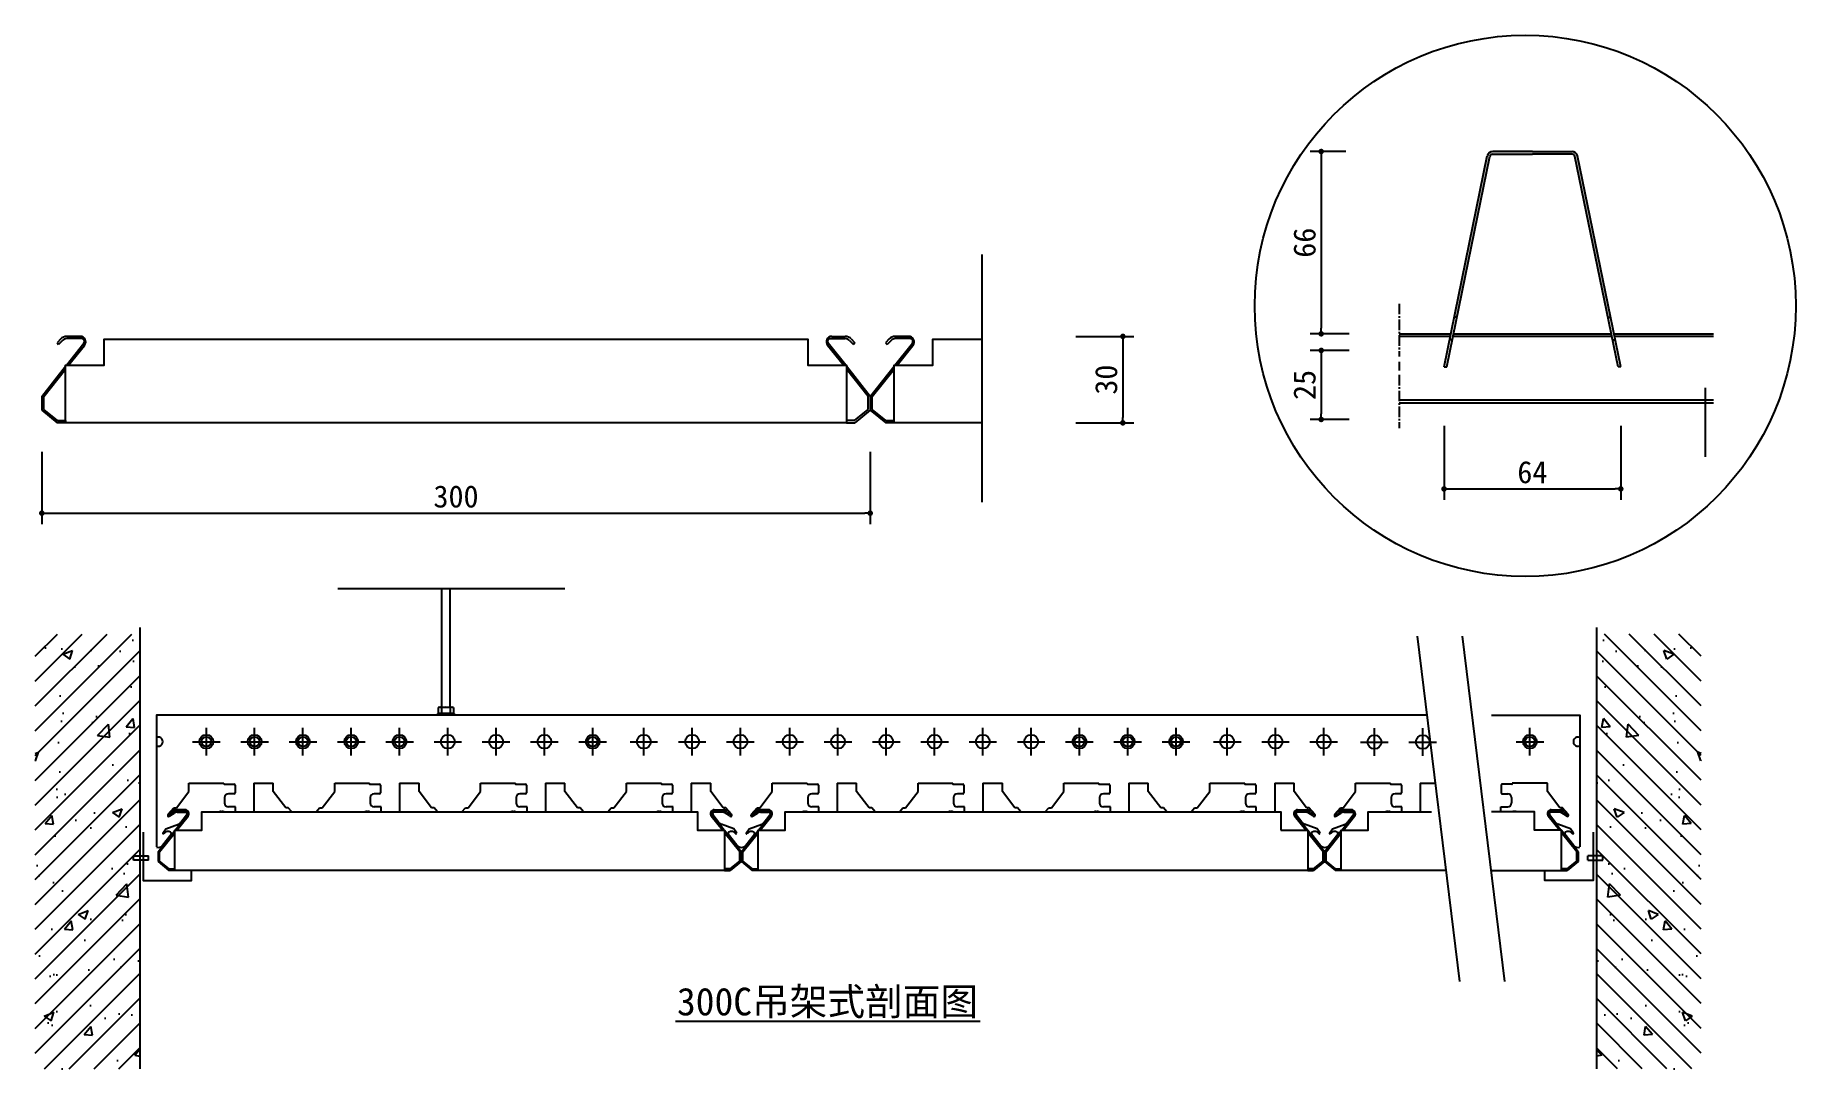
# Model space of a CAD drawing. Extents: x 56 to 694, y 31 to 405.
import ezdxf

# ---------------------------------------------------------------- set-up
doc = ezdxf.new("R2010")
doc.units = 0
doc.header["$LTSCALE"] = 0.2
doc.header["$MEASUREMENT"] = 0
doc.header["$PDMODE"] = 34
doc.header["$PDSIZE"] = 5
doc.linetypes.add('CENTER2', pattern=[28.575, 19.05, -3.175, 3.175, -3.175])
doc.layers.get('0').update_dxf_attribs({"linetype": 'CONTINUOUS'})
doc.layers.get('DEFPOINTS').update_dxf_attribs({"linetype": 'CONTINUOUS'})
for name, color, linetype in [('2', 2, 'CONTINUOUS'), ('3', 3, 'CONTINUOUS'), ('4', 4, 'CONTINUOUS'), ('7', 7, 'CONTINUOUS'), ('BH', 3, 'CONTINUOUS'), ('DIM', 3, 'CONTINUOUS'), ('TEXT', 3, 'CONTINUOUS')]:
    doc.layers.add(name, color=color, linetype=linetype)
doc.styles.add('HZ', font='')
doc.styles.get('HZ').set_extended_font_data('仿宋_GB2312')
doc.dimstyles.get("Standard").update_dxf_attribs({"dimscale": 0, "dimtxt": 2.5, "dimasz": 2.5, "dimexe": 1.25, "dimexo": 0.625, "dimtad": 1, "dimdec": 4, "dimtxsty": 'STANDARD', "dimcen": 2.5, "dimclrt": 7, "dimazin": 3, "dimtfac": 1, "dimtdec": 4, "dimtmove": 0, "dimatfit": 3, "dimtolj": 1, "dimtzin": 0})

# ---------------------------------------------------------------- blocks, each defined once
blk = doc.blocks.new('_DOT')
at = {"color": 0, "linetype": 'BYBLOCK'}
blk.add_line((-0.5, 0), (-1, 0), dxfattribs=at)
at = {"color": 0, "linetype": 'BYBLOCK', "const_width": 0.5}
blk.add_lwpolyline([(-0.25, 0, 1), (0.25, 0, 1)], format="xyb", close=True, dxfattribs=at)
blk = doc.blocks.new('*D1')
at = {"color": 0, "linetype": 'BYBLOCK'}
for p, q in [((293.36, 220.93), (314.39, 220.93)), ((310.39, 218.93), (310.39, 191.61)), ((293.3, 189.61), (314.39, 189.61))]:
    blk.add_line(p, q, dxfattribs=at)
at = {"layer": 'DEFPOINTS', "color": 0, "linetype": 'BYBLOCK'}
for p in [(289.36, 220.93), (289.3, 189.61), (310.39, 189.61)]:
    blk.add_point(p, dxfattribs=at)
at = {"color": 0, "linetype": 'BYBLOCK', "xscale": 2, "yscale": 2, "zscale": 2}
for p, rotation in [((310.39, 220.93), 90), ((310.39, 189.61), 270)]:
    blk.add_blockref('_DOT', p, dxfattribs=dict(at, rotation=rotation))
at = {"linetype": 'BYBLOCK', "insert": (304.39, 205.27), "char_height": 8, "attachment_point": 5, "rotation": 90, "style": 'HZ'}
blk.add_mtext('\\A1;30', dxfattribs=at)
blk = doc.blocks.new('*D5')
at = {"color": 0, "linetype": 'BYBLOCK'}
for p, q in [((-81.09, 179.13), (-81.09, 152.92)), ((218.91, 179.13), (218.91, 152.92)), ((-79.09, 156.92), (216.91, 156.92))]:
    blk.add_line(p, q, dxfattribs=at)
at = {"layer": 'DEFPOINTS', "color": 0, "linetype": 'BYBLOCK'}
for p in [(-81.09, 183.13), (218.91, 183.13), (218.91, 156.92)]:
    blk.add_point(p, dxfattribs=at)
at = {"color": 0, "linetype": 'BYBLOCK', "xscale": 2, "yscale": 2, "zscale": 2, "rotation": 180}
blk.add_blockref('_DOT', (-81.09, 156.92), dxfattribs=at)
at = {"color": 0, "linetype": 'BYBLOCK', "xscale": 2, "yscale": 2, "zscale": 2}
blk.add_blockref('_DOT', (218.91, 156.92), dxfattribs=at)
at = {"linetype": 'BYBLOCK', "insert": (68.91, 162.92), "char_height": 8, "attachment_point": 5, "style": 'HZ'}
blk.add_mtext('\\A1;300', dxfattribs=at)
blk = doc.blocks.new('*D4')
at = {"color": 0, "linetype": 'BYBLOCK'}
for p, q in [((426.69, 188.57), (426.69, 161.72)), ((490.69, 188.57), (490.69, 161.72)), ((428.69, 165.72), (488.69, 165.72))]:
    blk.add_line(p, q, dxfattribs=at)
at = {"layer": 'DEFPOINTS', "color": 0, "linetype": 'BYBLOCK'}
for p in [(426.69, 192.57), (490.69, 192.57), (490.69, 165.72)]:
    blk.add_point(p, dxfattribs=at)
at = {"color": 0, "linetype": 'BYBLOCK', "xscale": 2, "yscale": 2, "zscale": 2, "rotation": 180}
blk.add_blockref('_DOT', (426.69, 165.72), dxfattribs=at)
at = {"color": 0, "linetype": 'BYBLOCK', "xscale": 2, "yscale": 2, "zscale": 2}
blk.add_blockref('_DOT', (490.69, 165.72), dxfattribs=at)
at = {"linetype": 'BYBLOCK', "insert": (458.69, 171.72), "char_height": 8, "attachment_point": 5, "style": 'HZ'}
blk.add_mtext('\\A1;64', dxfattribs=at)
blk = doc.blocks.new('*D3')
at = {"color": 0, "linetype": 'BYBLOCK'}
for p, q in [((392.35, 215.85), (378.22, 215.85)), ((382.22, 213.85), (382.22, 192.85)), ((392.35, 190.85), (378.22, 190.85))]:
    blk.add_line(p, q, dxfattribs=at)
at = {"layer": 'DEFPOINTS', "color": 0, "linetype": 'BYBLOCK'}
for p in [(396.35, 215.85), (382.22, 190.85), (396.35, 190.85)]:
    blk.add_point(p, dxfattribs=at)
at = {"color": 0, "linetype": 'BYBLOCK', "xscale": 2, "yscale": 2, "zscale": 2}
for p, rotation in [((382.22, 215.85), 90), ((382.22, 190.85), 270)]:
    blk.add_blockref('_DOT', p, dxfattribs=dict(at, rotation=rotation))
at = {"linetype": 'BYBLOCK', "insert": (376.22, 203.35), "char_height": 8, "attachment_point": 5, "rotation": 90, "style": 'HZ'}
blk.add_mtext('\\A1;25', dxfattribs=at)
blk = doc.blocks.new('*D2')
at = {"color": 0, "linetype": 'BYBLOCK'}
for p, q in [((391.19, 287.85), (378.22, 287.85)), ((382.22, 285.85), (382.22, 223.85)), ((392.35, 221.85), (378.22, 221.85))]:
    blk.add_line(p, q, dxfattribs=at)
at = {"layer": 'DEFPOINTS', "color": 0, "linetype": 'BYBLOCK'}
for p in [(395.19, 287.85), (382.22, 221.85), (396.35, 221.85)]:
    blk.add_point(p, dxfattribs=at)
at = {"color": 0, "linetype": 'BYBLOCK', "xscale": 2, "yscale": 2, "zscale": 2}
for p, rotation in [((382.22, 287.85), 90), ((382.22, 221.85), 270)]:
    blk.add_blockref('_DOT', p, dxfattribs=dict(at, rotation=rotation))
at = {"linetype": 'BYBLOCK', "insert": (376.22, 254.85), "char_height": 8, "attachment_point": 5, "rotation": 90, "style": 'HZ'}
blk.add_mtext('\\A1;66', dxfattribs=at)

msp = doc.modelspace()

# ---------------------------------------------------------------- hatches: boundary and pattern name
at = {"layer": '7'}
msp.add_hatch(color=256, dxfattribs=at).paths.add_polyline_path([(570.19, 303.05), (571.19, 303.05), (583.12, 361.23, -0.356122), (584.1, 362.03), (598.49, 362.03), (612.88, 362.03, -0.356122), (613.86, 361.23), (625.8, 303.05), (626.8, 303.05), (614.82, 361.43, 0.356122), (612.86, 363.03), (598.49, 363.03), (584.12, 363.03, 0.356122), (582.17, 361.43)])
at = {"layer": 'BH'}
h = msp.add_hatch(dxfattribs=at)
h.set_pattern_fill('ANSI31', color=256, scale=2, style=0)
h.set_pattern_definition([(45, (139.799, 75.1775), (-4.49013, 4.49013), [])])
h.paths.add_polyline_path([(94.21, 188.34), (56.33, 188.34), (56.33, 30.99), (94.21, 30.99), (94.21, 106.49), (91.94, 106.49), (91.94, 108.03), (94.21, 108.03)])
h = msp.add_hatch(dxfattribs=at)
h.set_pattern_fill('AR-CONC', color=256, scale=0.2, style=0)
h.set_pattern_definition([(50, (139.8, 75.177), (36.437, -3.188), [3.81, -41.91]), (355, (139.8, 75.177), (-7.049, 38.211), [3.048, -33.528]), (100.45, (142.835, 74.912), (29.3885, 35.023), [3.238, -35.618]), (46.184, (139.8, 85.337), (54.216, -8.408), [5.715, -62.865]), (96.636, (144.317, 84.637), (47.48, 49.485), [4.857, -53.427]), (351.184, (139.8, 85.34), (47.48, 49.485), [4.572, -50.292]), (21, (144.88, 82.797), (30.323, -20.453), [3.81, -41.91]), (326, (144.88, 82.797), (12.36, 36.838), [3.048, -33.528]), (71.45, (147.406, 81.093), (42.683, 16.385), [3.238, -35.618]), (37.5, (139.799, 75.177), (0.6177, 16.911), [0, -33.1216, 0, -34.036, 0, -33.655]), (7.5, (139.799, 75.177), (13.364, 20.036), [0, -19.4056, 0, -32.3596, 0, -12.827]), (327.5, (128.47, 75.177), (27.1181, -1.1457), [0, -12.7, 0, -39.624, 0, -52.578]), (317.5, (123.39, 75.177), (29.626, 5.0853), [0, -16.51, 0, -26.3144, 0, -37.338])])
h.paths.add_polyline_path([(94.21, 188.34), (56.33, 188.34), (56.33, 30.99), (94.21, 30.99), (94.21, 106.49), (91.94, 106.49), (91.94, 108.03), (94.21, 108.03)])
h = msp.add_hatch(dxfattribs=at)
h.set_pattern_fill('AR-CONC', color=256, scale=0.2, style=0)
h.set_pattern_definition([(130, (576.09, 75.177), (-36.437, -3.188), [3.81, -41.91]), (185, (576.09, 75.177), (7.049, 38.211), [3.048, -33.528]), (79.55, (573.054, 74.912), (-29.3885, 35.023), [3.238, -35.618]), (133.816, (576.09, 85.337), (-54.216, -8.408), [5.715, -62.865]), (83.364, (571.573, 84.637), (-47.48, 49.485), [4.857, -53.427]), (188.816, (576.09, 85.34), (-47.48, 49.485), [4.572, -50.292]), (159, (571.01, 82.797), (-30.323, -20.453), [3.81, -41.91]), (214, (571.01, 82.797), (-12.36, 36.838), [3.048, -33.528]), (108.55, (568.484, 81.093), (-42.683, 16.385), [3.238, -35.618]), (142.5, (576.091, 75.177), (-0.6177, 16.911), [0, -33.1216, 0, -34.036, 0, -33.655]), (172.5, (576.09, 75.177), (-13.364, 20.036), [0, -19.4056, 0, -32.3596, 0, -12.827]), (212.5, (587.419, 75.177), (-27.1181, -1.1457), [0, -12.7, 0, -39.624, 0, -52.578]), (222.5, (592.5, 75.177), (-29.626, 5.0853), [0, -16.51, 0, -26.3144, 0, -37.338])])
h.paths.add_polyline_path([(621.68, 188.34), (659.56, 188.34), (659.56, 30.99), (621.68, 30.99), (621.68, 106.49), (623.95, 106.49), (623.95, 108.03), (621.68, 108.03)])
h = msp.add_hatch(dxfattribs=at)
h.set_pattern_fill('ANSI31', color=256, scale=2, style=0)
h.set_pattern_definition([(135, (576.091, 75.1775), (4.49013, 4.49013), [])])
h.paths.add_polyline_path([(621.68, 188.34), (659.56, 188.34), (659.56, 30.99), (621.68, 30.99), (621.68, 106.49), (623.95, 106.49), (623.95, 108.03), (621.68, 108.03)])

# ---------------------------------------------------------------- linework, layer by layer
at = {"layer": '2'}
for p, q in [((94.21, 190.75), (94.21, 30.99)), ((621.68, 190.75), (621.68, 30.99))]:
    msp.add_line(p, q, dxfattribs=at)
for points in [[(203.5, 204.7), (203.5, 161.84)], [(206.61, 161.84), (206.61, 204.7)]]:
    msp.add_lwpolyline(points, dxfattribs=at)
at = {"layer": '3'}
for p, q in [((65.57, 295.17), (64.26, 293.77)), ((64.26, 293.77), (64.81, 293.22)), ((66.35, 294.72), (64.81, 293.22)), ((67.6, 285.67), (73.97, 293.66)), ((73.19, 295.28), (67.74, 295.28)), ((72.62, 296.11), (67.75, 296.11)), ((349.82, 285.67), (343.45, 293.66)), ((344.23, 295.28), (349.68, 295.28)), ((344.8, 296.11), (349.67, 296.11)), ((351.07, 294.72), (352.61, 293.22)), ((351.85, 295.17), (353.16, 293.77)), ((353.16, 293.77), (352.61, 293.22)), ((365.57, 295.17), (364.25, 293.77)), ((364.25, 293.77), (364.81, 293.22)), ((366.35, 294.72), (364.81, 293.22)), ((367.6, 285.67), (373.97, 293.66)), ((373.19, 295.28), (367.74, 295.28)), ((372.62, 296.11), (367.75, 296.11)), ((68.44, 285.67), (74.18, 292.86)), ((348.98, 285.67), (343.24, 292.86)), ((368.44, 285.67), (374.18, 292.86)), ((58.71, 274.4), (67.35, 285.36)), ((59.44, 274.4), (67.33, 284.28)), ((358.71, 274.4), (350.07, 285.36)), ((357.98, 274.4), (350.09, 284.28)), ((358.71, 274.4), (367.35, 285.36)), ((359.44, 274.4), (367.33, 284.28)), ((58.71, 274.4), (58.71, 269.41)), ((59.44, 269.59), (59.44, 274.4)), ((357.98, 269.59), (357.98, 274.4)), ((358.71, 274.4), (358.71, 269.41)), ((359.44, 269.59), (359.44, 274.4)), ((58.71, 269.41), (64.33, 264.79)), ((64.39, 265.6), (59.44, 269.59)), ((353.03, 265.6), (357.98, 269.59)), ((358.71, 269.41), (353.09, 264.79)), ((358.71, 269.41), (364.33, 264.79)), ((364.39, 265.6), (359.44, 269.59)), ((67.33, 264.79), (64.33, 264.79)), ((64.39, 265.6), (67.31, 265.6)), ((67.31, 265.6), (67.33, 264.79)), ((350.09, 264.79), (353.09, 264.79)), ((353.03, 265.6), (350.11, 265.6)), ((367.33, 264.79), (364.33, 264.79)), ((364.39, 265.6), (367.31, 265.6)), ((367.31, 265.6), (367.33, 264.79))]:
    msp.add_line(p, q, dxfattribs=at)
for centre in [(118.3, 149.39), (135.79, 149.39), (153.28, 149.39), (170.77, 149.39), (188.26, 149.39), (258.21, 149.39), (434.47, 149.39), (451.96, 149.39), (469.45, 149.39), (597.59, 149.39)]:
    msp.add_circle(centre, 1.8, dxfattribs=at)
for centre, radius, start, end in [((67.75, 293.11), 3, 90, 136.70885), ((67.74, 293.29), 2, 90, 134.10937), ((72.62, 294.11), 2, 321.40251, 90), ((73.19, 294.29), 0.999, 321.45932, 90), ((344.8, 294.11), 2, 90, 218.59749), ((344.23, 294.29), 0.999, 90, 218.54068), ((349.67, 293.11), 3, 43.29115, 90), ((349.68, 293.29), 2, 45.89063, 90), ((367.75, 293.11), 3, 90, 136.70885), ((367.74, 293.29), 2, 90, 134.10937), ((372.62, 294.11), 2, 321.40251, 90), ((373.19, 294.29), 0.999, 321.45932, 90)]:
    msp.add_arc(centre, radius, start, end, dxfattribs=at)
for p in [(118.3, 149.39), (135.79, 149.39), (153.28, 149.39), (153.28, 149.39), (170.77, 149.39), (170.77, 149.39), (188.26, 149.39), (188.26, 149.39), (205.75, 149.39), (223.24, 149.39), (240.72, 149.39), (258.21, 149.39), (258.21, 149.39), (276.73, 149.39), (294.22, 149.39), (311.71, 149.39), (329.54, 149.39), (347.03, 149.39), (364.52, 149.39), (382.01, 149.39), (399.49, 149.39), (416.98, 149.39), (416.98, 149.39), (416.98, 149.39), (434.47, 149.39), (434.47, 149.39), (434.47, 149.39), (451.96, 149.39), (451.96, 149.39), (451.96, 149.39), (469.45, 149.39), (469.45, 149.39), (469.45, 149.39), (469.45, 149.39), (487.97, 149.39), (505.46, 149.39), (522.95, 149.39), (541.29, 149.27), (558.78, 149.27), (597.59, 149.39)]:
    msp.add_point(p, dxfattribs=at)
at = {"layer": '4'}
for p, q in [((91.94, 106.49), (91.94, 108.03)), ((91.94, 108.03), (97.32, 108.03)), ((97.32, 106.49), (91.94, 106.49)), ((97.32, 106.49), (97.32, 108.03)), ((623.95, 108.03), (618.57, 108.03)), ((618.57, 106.49), (618.57, 108.03)), ((618.57, 106.49), (623.95, 106.49)), ((623.95, 106.49), (623.95, 108.03))]:
    msp.add_line(p, q, dxfattribs=at)
for points in [[(350.09, 264.79), (67.33, 264.79), (67.33, 285.67), (81.32, 285.67), (81.32, 295.11), (336.1, 295.11), (336.1, 285.67), (350.09, 285.67)], [(305.94, 117.41), (305.94, 102.79), (106.86, 102.79), (106.86, 117.41), (116.66, 117.41), (116.66, 124.02), (296.15, 124.02), (296.15, 117.41)], [(507.39, 117.41), (517.18, 117.41), (517.18, 102.79), (318.1, 102.79), (318.1, 117.41), (327.89, 117.41), (327.89, 124.02), (507.39, 124.02)]]:
    msp.add_lwpolyline(points, close=True, dxfattribs=at)
for points in [[(399.24, 264.79), (367.33, 264.79), (367.33, 285.67), (381.32, 285.67), (381.32, 295.11), (399.24, 295.11)], [(560.38, 158.98), (100.2, 158.98), (100.2, 111.33)], [(583.62, 158.98), (615.69, 158.98), (615.69, 111.33)], [(567.28, 102.79), (529.27, 102.79), (529.27, 117.41), (539.07, 117.41), (539.07, 124.02), (561.99, 124.02)], [(583.62, 102.79), (609.03, 102.79), (609.03, 117.41), (599.23, 117.41), (599.23, 124.02), (583.62, 124.02)], [(95.45, 116.58), (95.45, 99.09), (112.93, 99.09), (112.93, 102.79)], [(620.44, 116.58), (620.44, 99.09), (602.95, 99.09), (602.95, 102.79)]]:
    msp.add_lwpolyline(points, dxfattribs=at)
at = {"layer": '7'}
for p, q in [((566.49, 285.03), (582.17, 361.43)), ((567.49, 285.03), (583.12, 361.23)), ((584.1, 362.03), (598.49, 362.03)), ((598.49, 363.03), (584.12, 363.03)), ((598.49, 363.03), (612.86, 363.03)), ((612.88, 362.03), (598.49, 362.03)), ((629.49, 285.03), (613.86, 361.23)), ((630.49, 285.03), (614.82, 361.43)), ((571.19, 303.05), (570.19, 303.05)), ((625.8, 303.05), (626.8, 303.05)), ((550.29, 297.03), (568.95, 297.03)), ((568.75, 296.03), (550.29, 296.03)), ((569.51, 294.85), (568.51, 294.86)), ((627.24, 296.03), (569.75, 296.03)), ((569.95, 297.03), (627.03, 297.03)), ((627.48, 294.85), (628.48, 294.86)), ((628.03, 297.03), (664.04, 297.03)), ((664.04, 296.03), (628.24, 296.03)), ((566.49, 285.03), (567.49, 285.03)), ((630.49, 285.03), (629.49, 285.03)), ((661.04, 277.54), (661.04, 252.54)), ((664.04, 273.03), (550.29, 273.03)), ((550.29, 272.03), (664.04, 272.03)), ((208.03, 159.54), (201.96, 159.54)), ((201.96, 159.54), (201.96, 159.03)), ((202.2, 161.73), (202.2, 159.72)), ((202.88, 161.84), (207.08, 161.84)), ((203.46, 161.73), (203.46, 159.72)), ((206.55, 161.73), (206.55, 159.72)), ((207.8, 161.73), (207.8, 159.72)), ((208.03, 159.54), (208.03, 159.03)), ((111.98, 134.38), (124.68, 134.38)), ((111.98, 131.37), (111.98, 134.38)), ((124.82, 134.02), (128.34, 134.02)), ((135.49, 134.38), (142.5, 134.38)), ((142.5, 131.37), (142.5, 134.38)), ((164.78, 134.38), (177.43, 134.38)), ((164.78, 131.37), (164.78, 134.38)), ((177.53, 134.02), (181.05, 134.02)), ((188.3, 134.38), (195.31, 134.38)), ((195.31, 131.37), (195.31, 134.38)), ((217.59, 134.38), (230.24, 134.38)), ((217.59, 131.37), (217.59, 134.38)), ((230.38, 134.02), (233.89, 134.02)), ((241.11, 134.38), (248.12, 134.38)), ((248.12, 131.37), (248.12, 134.38)), ((270.4, 134.38), (283.11, 134.38)), ((270.4, 131.37), (270.4, 134.38)), ((283.25, 134.02), (286.77, 134.02)), ((293.92, 134.38), (300.93, 134.38)), ((300.93, 131.37), (300.93, 134.38)), ((323.21, 134.38), (335.86, 134.38)), ((323.21, 134.38), (335.92, 134.38)), ((323.21, 131.37), (323.21, 134.38)), ((336.06, 134.02), (339.57, 134.02)), ((346.73, 134.38), (353.74, 134.38)), ((353.74, 131.37), (353.74, 134.38)), ((376.02, 134.38), (388.67, 134.38)), ((376.02, 131.37), (376.02, 134.38)), ((388.77, 134.02), (392.28, 134.02)), ((399.54, 134.38), (406.55, 134.38)), ((406.55, 131.37), (406.55, 134.38)), ((428.83, 134.38), (441.48, 134.38)), ((428.83, 131.37), (428.83, 134.38)), ((441.62, 134.02), (445.13, 134.02)), ((452.35, 134.38), (459.36, 134.38)), ((459.36, 131.37), (459.36, 134.38)), ((481.64, 134.38), (494.35, 134.38)), ((481.64, 131.37), (481.64, 134.38)), ((494.49, 134.02), (498, 134.02)), ((505.16, 134.38), (512.17, 134.38)), ((512.17, 131.37), (512.17, 134.38)), ((534.45, 134.38), (547.09, 134.38)), ((534.45, 131.37), (534.45, 134.38)), ((547.23, 134.02), (550.75, 134.02)), ((557.9, 134.38), (563.4, 134.38)), ((591.07, 134.02), (587.55, 134.02)), ((603.91, 134.38), (591.21, 134.38)), ((603.91, 131.37), (603.91, 134.38)), ((107.44, 125.42), (111.98, 131.37)), ((124.93, 129.13), (124.93, 128.1)), ((124.93, 128.1), (124.93, 127.2)), ((128.34, 130.53), (126.33, 130.53)), ((128.69, 133.67), (128.69, 130.88)), ((147.04, 125.42), (142.5, 131.37)), ((160.25, 125.42), (164.78, 131.37)), ((177.64, 129.13), (177.64, 128.1)), ((177.64, 128.1), (177.64, 127.2)), ((181.05, 130.53), (179.04, 130.53)), ((181.4, 133.67), (181.4, 130.88)), ((199.85, 125.42), (195.31, 131.37)), ((213.06, 125.42), (217.59, 131.37)), ((230.48, 129.13), (230.48, 128.1)), ((230.48, 128.1), (230.48, 127.2)), ((233.89, 130.53), (231.88, 130.53)), ((234.24, 133.67), (234.24, 130.88)), ((252.66, 125.42), (248.12, 131.37)), ((265.87, 125.42), (270.4, 131.37)), ((283.36, 129.13), (283.36, 128.1)), ((283.36, 128.1), (283.36, 127.2)), ((286.77, 130.53), (284.76, 130.53)), ((287.12, 133.67), (287.12, 130.88)), ((305.47, 125.42), (300.93, 131.37)), ((318.67, 125.42), (323.21, 131.37)), ((336.17, 129.13), (336.17, 128.1)), ((336.17, 128.1), (336.17, 127.2)), ((339.57, 130.53), (337.57, 130.53)), ((339.92, 133.67), (339.92, 130.88)), ((358.28, 125.42), (353.74, 131.37)), ((371.48, 125.42), (376.02, 131.37)), ((388.87, 129.13), (388.87, 128.1)), ((388.87, 128.1), (388.87, 127.2)), ((392.28, 130.53), (390.27, 130.53)), ((392.63, 133.67), (392.63, 130.88)), ((411.08, 125.42), (406.55, 131.37)), ((424.29, 125.42), (428.83, 131.37)), ((441.72, 129.13), (441.72, 128.1)), ((441.72, 128.1), (441.72, 127.2)), ((445.13, 130.53), (443.12, 130.53)), ((445.48, 133.67), (445.48, 130.88)), ((463.89, 125.42), (459.36, 131.37)), ((477.1, 125.42), (481.64, 131.37)), ((494.6, 129.13), (494.6, 128.1)), ((494.6, 128.1), (494.6, 127.2)), ((498, 130.53), (495.99, 130.53)), ((498.35, 133.67), (498.35, 130.88)), ((516.7, 125.42), (512.17, 131.37)), ((529.91, 125.42), (534.45, 131.37)), ((547.34, 129.13), (547.34, 128.1)), ((547.34, 128.1), (547.34, 127.2)), ((550.75, 130.53), (548.74, 130.53)), ((551.1, 133.67), (551.1, 130.88)), ((587.2, 133.67), (587.2, 130.88)), ((587.55, 130.53), (589.56, 130.53)), ((590.96, 129.13), (590.96, 128.1)), ((590.96, 128.1), (590.96, 127.2)), ((608.45, 125.42), (603.91, 131.37)), ((104.45, 123.11), (106.48, 125.42)), ((105.63, 124.06), (104.71, 123.08)), ((104.71, 123.08), (105.1, 122.7)), ((105.05, 122.53), (106.63, 123.53)), ((106.18, 123.74), (105.1, 122.7)), ((106.48, 125.42), (107.44, 125.42)), ((107.05, 117.41), (111.51, 123)), ((110.96, 124.14), (107.15, 124.14)), ((110.57, 124.72), (107.16, 124.72)), ((107.64, 117.41), (111.66, 122.44)), ((107.76, 123.86), (110.58, 123.86)), ((109.11, 120.25), (111.17, 122.91)), ((128.81, 125.8), (126.33, 125.8)), ((147.99, 125.42), (147.04, 125.42)), ((149.22, 124.02), (147.99, 125.42)), ((158.06, 124.02), (159.29, 125.42)), ((159.29, 125.42), (160.25, 125.42)), ((181.59, 125.8), (179.04, 125.8)), ((200.8, 125.42), (199.85, 125.42)), ((201.97, 124.02), (200.75, 125.4)), ((202.03, 124.02), (200.8, 125.42)), ((210.87, 124.02), (212.1, 125.42)), ((212.1, 125.42), (213.06, 125.42)), ((234.43, 125.8), (231.88, 125.8)), ((234.43, 124.94), (234.43, 125.8)), ((253.61, 125.42), (252.66, 125.42)), ((254.84, 124.02), (253.61, 125.42)), ((263.68, 124.02), (264.91, 125.42)), ((264.91, 125.42), (265.87, 125.42)), ((287.31, 125.8), (284.76, 125.8)), ((305.17, 117.41), (301.15, 122.44)), ((305.76, 117.41), (301.3, 123)), ((303.79, 120.25), (301.74, 122.91)), ((301.84, 124.14), (305.66, 124.14)), ((305.14, 123.86), (302.06, 123.86)), ((302.24, 124.72), (305.65, 124.72)), ((306.42, 125.42), (305.47, 125.42)), ((307.85, 122.53), (306.27, 123.53)), ((308.45, 123.11), (306.42, 125.42)), ((306.63, 123.74), (307.71, 122.7)), ((307.18, 124.06), (308.1, 123.08)), ((308.1, 123.08), (307.71, 122.7)), ((315.69, 123.11), (317.72, 125.42)), ((316.87, 124.06), (315.95, 123.08)), ((315.95, 123.08), (316.33, 122.7)), ((316.29, 122.53), (317.87, 123.53)), ((317.41, 123.74), (316.33, 122.7)), ((317.72, 125.42), (318.67, 125.42)), ((318.29, 117.41), (322.75, 123)), ((321.8, 124.72), (318.39, 124.72)), ((322.2, 124.14), (318.39, 124.14)), ((318.87, 117.41), (322.9, 122.44)), ((319, 123.86), (321.82, 123.86)), ((320.35, 120.25), (322.41, 122.91)), ((340.12, 125.8), (337.57, 125.8)), ((359.23, 125.42), (358.28, 125.42)), ((360.46, 124.02), (359.23, 125.42)), ((369.3, 124.02), (370.53, 125.42)), ((370.53, 125.42), (371.48, 125.42)), ((392.82, 125.8), (390.27, 125.8)), ((412.04, 125.42), (411.08, 125.42)), ((413.21, 124.02), (411.99, 125.4)), ((413.27, 124.02), (412.04, 125.42)), ((422.11, 124.02), (423.34, 125.42)), ((423.34, 125.42), (424.29, 125.42)), ((445.67, 125.8), (443.12, 125.8)), ((445.67, 124.94), (445.67, 125.8)), ((464.85, 125.42), (463.89, 125.42)), ((466.08, 124.02), (464.85, 125.42)), ((474.92, 124.02), (476.15, 125.42)), ((476.15, 125.42), (477.1, 125.42)), ((498.48, 125.8), (495.99, 125.8)), ((516.4, 117.41), (512.38, 122.44)), ((516.99, 117.41), (512.53, 123)), ((515.03, 120.25), (512.97, 122.91)), ((513.08, 124.14), (516.89, 124.14)), ((513.48, 124.72), (516.89, 124.72)), ((516.38, 123.86), (513.56, 123.86)), ((517.66, 125.42), (516.7, 125.42)), ((519.09, 122.53), (517.51, 123.53)), ((519.69, 123.11), (517.66, 125.42)), ((517.87, 123.74), (518.95, 122.7)), ((518.41, 124.06), (519.33, 123.08)), ((519.33, 123.08), (518.95, 122.7)), ((526.93, 123.11), (528.96, 125.42)), ((528.04, 124.06), (527.12, 123.08)), ((527.12, 123.08), (527.51, 122.69)), ((528.59, 123.74), (527.51, 122.69)), ((527.53, 122.53), (529.11, 123.53)), ((528.96, 125.42), (529.91, 125.42)), ((529.46, 117.41), (533.92, 123)), ((533.37, 124.14), (529.56, 124.14)), ((532.98, 124.71), (529.57, 124.71)), ((530.05, 117.41), (534.07, 122.44)), ((530.24, 123.86), (533.06, 123.86)), ((531.59, 120.25), (533.64, 122.91)), ((551.22, 125.8), (548.74, 125.8)), ((587.08, 125.8), (589.56, 125.8)), ((608.25, 117.41), (604.23, 122.44)), ((608.84, 117.41), (604.38, 123)), ((606.77, 120.25), (604.72, 122.91)), ((604.93, 124.14), (608.74, 124.14)), ((608.13, 123.86), (605.31, 123.86)), ((605.32, 124.72), (608.73, 124.72)), ((609.41, 125.42), (608.45, 125.42)), ((610.84, 122.53), (609.26, 123.53)), ((611.43, 123.11), (609.41, 125.42)), ((609.71, 123.74), (610.79, 122.7)), ((610.26, 124.06), (611.18, 123.08)), ((611.18, 123.08), (610.79, 122.7)), ((100.83, 109.52), (106.88, 117.19)), ((101.34, 109.52), (106.86, 116.43)), ((102.47, 111.93), (105.61, 115.87)), ((102.5, 116.26), (103.58, 117.83)), ((103.02, 116.22), (102.83, 116.03)), ((103.58, 117.83), (108.19, 119.56)), ((309.32, 117.83), (304.71, 119.56)), ((311.98, 109.52), (305.93, 117.19)), ((311.47, 109.52), (305.94, 116.43)), ((310.43, 111.93), (307.29, 115.87)), ((310.41, 116.27), (309.32, 117.83)), ((312.07, 109.52), (318.11, 117.19)), ((312.58, 109.52), (318.1, 116.43)), ((313.71, 111.93), (316.85, 115.87)), ((313.74, 116.26), (314.82, 117.83)), ((314.26, 116.22), (314.07, 116.03)), ((314.82, 117.83), (319.43, 119.56)), ((520.56, 117.83), (515.95, 119.56)), ((523.21, 109.52), (517.17, 117.19)), ((522.7, 109.52), (517.18, 116.43)), ((521.67, 111.93), (518.53, 115.87)), ((521.64, 116.27), (520.56, 117.83)), ((523.24, 109.52), (529.29, 117.19)), ((523.75, 109.52), (529.27, 116.43)), ((524.95, 111.93), (528.09, 115.87)), ((524.97, 116.26), (526.06, 117.83)), ((525.49, 116.22), (525.31, 116.03)), ((526.06, 117.83), (530.67, 119.56)), ((612.31, 117.83), (607.7, 119.56)), ((615.06, 109.52), (609.01, 117.19)), ((614.55, 109.52), (609.03, 116.43)), ((613.42, 111.93), (610.28, 115.87)), ((613.39, 116.26), (612.31, 117.83)), ((612.87, 116.22), (613.06, 116.03)), ((100.83, 109.52), (100.83, 106.02)), ((101.34, 106.15), (101.34, 109.52)), ((311.47, 106.15), (311.47, 109.52)), ((311.98, 109.52), (311.98, 106.02)), ((312.07, 109.52), (312.07, 106.02)), ((312.58, 106.15), (312.58, 109.52)), ((522.7, 106.15), (522.7, 109.52)), ((523.21, 109.52), (523.21, 106.02)), ((523.24, 109.52), (523.24, 106.02)), ((523.75, 106.15), (523.75, 109.52)), ((614.55, 106.15), (614.55, 109.52)), ((615.06, 109.52), (615.06, 106.02)), ((100.83, 106.02), (104.76, 102.79)), ((104.81, 103.36), (101.34, 106.15)), ((106.86, 102.79), (104.76, 102.79)), ((104.81, 103.36), (106.86, 103.36)), ((305.94, 102.79), (308.04, 102.79)), ((308, 103.36), (305.96, 103.36)), ((308, 103.36), (311.47, 106.15)), ((311.98, 106.02), (308.04, 102.79)), ((312.07, 106.02), (316, 102.79)), ((316.04, 103.36), (312.58, 106.15)), ((318.1, 102.79), (316, 102.79)), ((316.04, 103.36), (318.09, 103.36)), ((517.18, 102.79), (519.28, 102.79)), ((519.24, 103.36), (517.19, 103.36)), ((519.24, 103.36), (522.7, 106.15)), ((523.21, 106.02), (519.28, 102.79)), ((523.24, 106.02), (527.17, 102.79)), ((527.22, 103.36), (523.75, 106.15)), ((529.27, 102.79), (527.17, 102.79)), ((527.22, 103.36), (529.26, 103.36)), ((611.08, 103.36), (609.03, 103.36)), ((609.03, 102.79), (611.13, 102.79)), ((611.08, 103.36), (614.55, 106.15)), ((615.06, 106.02), (611.13, 102.79))]:
    msp.add_line(p, q, dxfattribs=at)
at = {"layer": '7', "linetype": 'CENTER2'}
for p, q in [((550.29, 307.92), (550.29, 288.79)), ((550.29, 286.92), (550.29, 283.81)), ((550.29, 282.15), (550.29, 262.89))]:
    msp.add_line(p, q, dxfattribs=at)
at = {"layer": '7', "color": 0}
for p, q in [((124.68, 134.16), (124.68, 134.38)), ((135.49, 134.41), (135.49, 124.02)), ((177.39, 134.16), (177.39, 134.38)), ((188.3, 134.41), (188.3, 124.02)), ((230.24, 134.16), (230.24, 134.38)), ((241.11, 134.38), (241.11, 124.02)), ((283.11, 134.16), (283.11, 134.38)), ((293.92, 134.41), (293.92, 124.02)), ((335.92, 134.16), (335.92, 134.38)), ((346.73, 134.41), (346.73, 124.02)), ((388.63, 134.16), (388.63, 134.38)), ((399.54, 134.41), (399.54, 124.02)), ((441.48, 134.16), (441.48, 134.38)), ((452.35, 134.38), (452.35, 124.02)), ((494.35, 134.16), (494.35, 134.38)), ((505.16, 134.41), (505.16, 124.02)), ((547.09, 134.16), (547.09, 134.38)), ((557.9, 134.38), (557.9, 124.02)), ((591.21, 134.16), (591.21, 134.38)), ((123.69, 124.17), (124, 124.17)), ((128.81, 124.02), (128.81, 125.8)), ((176.5, 124.17), (176.81, 124.17)), ((181.62, 124.02), (181.62, 125.8)), ((229.31, 124.17), (229.62, 124.17)), ((234.43, 124.02), (234.43, 124.94)), ((282.12, 124.17), (282.43, 124.17)), ((287.24, 124.02), (287.24, 125.8)), ((334.93, 124.17), (335.23, 124.17)), ((340.05, 124.02), (340.05, 125.8)), ((387.74, 124.17), (388.04, 124.17)), ((392.86, 124.02), (392.86, 125.8)), ((440.54, 124.17), (440.85, 124.17)), ((445.67, 124.02), (445.67, 124.94)), ((493.35, 124.17), (493.66, 124.17)), ((498.48, 124.02), (498.48, 125.8)), ((546.1, 124.17), (546.41, 124.17)), ((551.22, 124.02), (551.22, 125.8)), ((587.08, 124.02), (587.08, 125.8)), ((592.2, 124.17), (591.89, 124.17))]:
    msp.add_line(p, q, dxfattribs=at)
at = {"layer": '7'}
for centre, radius, start, end in [((584.12, 361.03), 2, 90, 168.40782), ((584.1, 361.03), 1, 90, 168.40782), ((612.86, 361.03), 2, 11.59218, 90), ((612.88, 361.03), 1, 11.59218, 90), ((202.83, 159.96), 1.88, 70.50108, 109.49892), ((202.83, 161.49), 1.88, 250.50108, 289.49892), ((205, 149.92), 11.91, 82.54283, 97.45717), ((205, 171.52), 11.91, 262.54283, 277.45717), ((207.17, 159.96), 1.88, 70.50108, 109.49892), ((207.17, 161.49), 1.88, 250.50108, 289.49892), ((100.9, 149.38), 1.66, 244.78596, 115.21404), ((614.99, 149.38), 1.66, 64.78596, 295.21404), ((124.82, 134.16), 0.14, 180, 270), ((128.34, 133.67), 0.35, 0, 90), ((177.53, 134.16), 0.14, 180, 270), ((181.05, 133.67), 0.35, 0, 90), ((230.38, 134.16), 0.14, 180, 270), ((233.89, 133.67), 0.35, 0, 90), ((283.25, 134.16), 0.14, 180, 270), ((286.77, 133.67), 0.35, 0, 90), ((336.06, 134.16), 0.14, 180, 270), ((339.57, 133.67), 0.35, 0, 90), ((388.77, 134.16), 0.14, 180, 270), ((392.28, 133.67), 0.35, 0, 90), ((441.62, 134.16), 0.14, 180, 270), ((445.13, 133.67), 0.35, 0, 90), ((494.49, 134.16), 0.14, 180, 270), ((498, 133.67), 0.35, 0, 90), ((547.23, 134.16), 0.14, 180, 270), ((550.75, 133.67), 0.35, 0, 90), ((587.55, 133.67), 0.35, 90, 180), ((591.07, 134.16), 0.14, 270, 0), ((126.33, 129.13), 1.4, 90, 180), ((128.34, 130.88), 0.35, 270, 0), ((179.04, 129.13), 1.4, 90, 180), ((181.05, 130.88), 0.35, 270, 0), ((231.88, 129.13), 1.4, 90, 180), ((233.89, 130.88), 0.35, 270, 0), ((284.76, 129.13), 1.4, 90, 180), ((286.77, 130.88), 0.35, 270, 0), ((337.57, 129.13), 1.4, 90, 180), ((339.57, 130.88), 0.35, 270, 0), ((390.27, 129.13), 1.4, 90, 180), ((392.28, 130.88), 0.35, 270, 0), ((443.12, 129.13), 1.4, 90, 180), ((445.13, 130.88), 0.35, 270, 0), ((495.99, 129.13), 1.4, 90, 180), ((498, 130.88), 0.35, 270, 0), ((548.74, 129.13), 1.4, 90, 180), ((550.75, 130.88), 0.35, 270, 0), ((587.55, 130.88), 0.35, 180, 270), ((589.56, 129.13), 1.4, 0, 90), ((104.71, 122.77), 0.423, 126.45573, 324.90748), ((107.16, 122.62), 2.1, 90, 136.70885), ((107.15, 122.74), 1.4, 90, 134.10937), ((107.76, 121.76), 2.1, 90, 122.48313), ((110.57, 123.32), 1.4, 321.40251, 90), ((110.72, 123.29), 0.592, 319.9321, 102.92484), ((110.96, 123.44), 0.7, 321.45932, 90), ((126.33, 127.2), 1.4, 180, 270), ((179.04, 127.2), 1.4, 180, 270), ((231.88, 127.2), 1.4, 180, 270), ((284.76, 127.2), 1.4, 180, 270), ((302.24, 123.32), 1.4, 90, 218.59749), ((301.84, 123.44), 0.7, 90, 218.54068), ((302.19, 123.29), 0.592, 77.07516, 220.0679), ((305.14, 121.76), 2.1, 57.51687, 90), ((305.65, 122.62), 2.1, 43.29115, 90), ((305.66, 122.74), 1.4, 45.89063, 90), ((308.2, 122.77), 0.423, 215.09252, 53.54427), ((315.94, 122.77), 0.423, 126.45573, 324.90748), ((318.39, 122.62), 2.1, 90, 136.70885), ((318.39, 122.74), 1.4, 90, 134.10937), ((319, 121.76), 2.1, 90, 122.48313), ((321.8, 123.32), 1.4, 321.40251, 90), ((321.95, 123.29), 0.592, 319.9321, 102.92484), ((322.2, 123.44), 0.7, 321.45932, 90), ((337.57, 127.2), 1.4, 180, 270), ((390.27, 127.2), 1.4, 180, 270), ((443.12, 127.2), 1.4, 180, 270), ((495.99, 127.2), 1.4, 180, 270), ((513.48, 123.32), 1.4, 90, 218.59749), ((513.08, 123.44), 0.7, 90, 218.54068), ((513.42, 123.29), 0.592, 77.07516, 220.0679), ((516.38, 121.76), 2.1, 57.51687, 90), ((516.89, 122.62), 2.1, 43.29115, 90), ((516.89, 122.74), 1.4, 45.89063, 90), ((519.43, 122.77), 0.423, 215.09252, 53.54427), ((527.18, 122.77), 0.423, 126.45573, 324.90748), ((529.57, 122.62), 2.1, 90, 136.70885), ((529.56, 122.74), 1.4, 90, 134.10937), ((530.24, 121.76), 2.1, 90, 122.48313), ((532.98, 123.32), 1.4, 321.40251, 90), ((533.19, 123.29), 0.592, 319.9321, 102.92484), ((533.37, 123.44), 0.7, 321.45932, 90), ((548.74, 127.2), 1.4, 180, 270), ((589.56, 127.2), 1.4, 270, 0), ((605.32, 123.32), 1.4, 90, 218.59749), ((604.93, 123.44), 0.7, 90, 218.54068), ((605.17, 123.29), 0.592, 77.07516, 220.0679), ((608.13, 121.76), 2.1, 57.51687, 90), ((608.73, 122.62), 2.1, 43.29115, 90), ((608.74, 122.74), 1.4, 45.89063, 90), ((611.18, 122.77), 0.423, 215.09252, 53.54427), ((102.76, 116.28), 0.259, 183.59466, 286.79195), ((104.45, 114.95), 1.91, 61.14655, 138.64364), ((105.1, 116.13), 0.573, 333.3933, 61.14655), ((107.45, 121.53), 2.1, 290.57459, 322.32638), ((305.45, 121.53), 2.1, 217.67362, 249.42541), ((307.8, 116.13), 0.573, 118.85345, 206.6067), ((308.45, 114.95), 1.91, 41.35636, 118.85345), ((310.14, 116.28), 0.263, 193.47403, 357.36561), ((313.99, 116.28), 0.259, 183.59466, 286.79195), ((315.69, 114.95), 1.91, 61.14655, 138.64364), ((316.34, 116.13), 0.573, 333.3933, 61.14655), ((318.69, 121.53), 2.1, 290.57459, 322.32638), ((516.69, 121.53), 2.1, 217.67362, 249.42541), ((519.04, 116.13), 0.573, 118.85345, 206.6067), ((519.69, 114.95), 1.91, 41.35636, 118.85345), ((521.38, 116.28), 0.263, 193.47403, 357.36561), ((525.23, 116.28), 0.259, 183.59466, 286.79195), ((526.93, 114.95), 1.91, 61.14655, 138.64364), ((527.58, 116.13), 0.573, 333.3933, 61.14655), ((529.93, 121.53), 2.1, 290.57459, 322.32638), ((608.44, 121.53), 2.1, 217.67362, 249.42541), ((610.79, 116.13), 0.573, 118.85345, 206.6067), ((611.44, 114.95), 1.91, 41.35636, 118.85345), ((613.13, 116.28), 0.259, 253.20805, 356.40534), ((100.83, 113.24), 2.1, 252.39803, 321.45932), ((312.07, 113.24), 2.1, 218.54068, 321.45932), ((523.31, 113.24), 2.1, 218.54068, 321.45932), ((615.06, 113.24), 2.1, 218.54068, 287.60197)]:
    msp.add_arc(centre, radius, start, end, dxfattribs=at)
at = {"layer": '7', "color": 0}
for centre, start, end in [((123.69, 122.77), 90, 116.63776), ((124, 122.77), 63.36224, 90), ((176.5, 122.77), 90, 116.63776), ((176.81, 122.77), 63.36224, 90), ((229.31, 122.77), 90, 116.63776), ((229.62, 122.77), 63.36224, 90), ((282.12, 122.77), 90, 116.63776), ((282.43, 122.77), 63.36224, 90), ((334.93, 122.77), 90, 116.63776), ((335.23, 122.77), 63.36224, 90), ((387.74, 122.77), 90, 116.63776), ((388.04, 122.77), 63.36224, 90), ((440.54, 122.77), 90, 116.63776), ((440.85, 122.77), 63.36224, 90), ((493.35, 122.77), 90, 116.63776), ((493.66, 122.77), 63.36224, 90), ((546.1, 122.77), 90, 116.63776), ((546.41, 122.77), 63.36224, 90), ((591.89, 122.77), 90, 116.63776), ((592.2, 122.77), 63.36224, 90)]:
    msp.add_arc(centre, 1.4, start, end, dxfattribs=at)
at = {"layer": 'BH'}
for p, q in [((399.24, 236.12), (399.24, 325.79)), ((248.16, 204.7), (165.95, 204.7)), ((572.22, 62.56), (556.86, 187.63)), ((588.56, 62.56), (573.2, 187.63))]:
    msp.add_line(p, q, dxfattribs=at)
at = {"layer": 'DIM'}
msp.add_circle((595.9, 307.16), 97.96, dxfattribs=at)
at = {"layer": 'TEXT', "color": 6}
msp.add_line((288.22, 48.18), (398.51, 48.18), dxfattribs=at)

# ---------------------------------------------------------------- texts
at = {"layer": 'TEXT', "style": 'HZ'}
msp.add_text('300C吊架式剖面图', height=10, dxfattribs=at).set_placement((288.71, 50.32))

# ---------------------------------------------------------------- dimensions: what is measured, and where the dimension line sits
at = {"layer": 'DIM'}
for base, p1, p2, picture, middle in [((522.02, 297.03), (534.99, 363.03), (536.15, 297.03), '*D2', (516.02, 330.03)), ((522.02, 266.03), (536.15, 291.03), (536.15, 266.03), '*D3', (516.02, 278.53))]:
    dim = msp.add_linear_dim(base=base, p1=p1, p2=p2, angle=90, dimstyle='STANDARD', override={"dimscale": 4, "dimtxt": 2, "dimasz": 0.5, "dimexe": 1, "dimexo": 1, "dimgap": 0.5, "dimdec": 0, "dimtxsty": 'HZ', "dimblk1": 'DOT', "dimblk2": 'DOT', "dimsah": 1, "dimcen": 0, "dimclrt": 256, "dimtfac": 0.5, "dimtdec": 0}, dxfattribs=at)
    dim.commit()
    dim.dimension.update_dxf_attribs({"geometry": picture, "text_midpoint": middle, "insert": (139.8, 75.18)})
dim = msp.add_linear_dim(base=(450.19, 264.79), p1=(429.16, 296.11), p2=(429.1, 264.79), angle=90, text='30', dimstyle='STANDARD', override={"dimscale": 4, "dimtxt": 2, "dimasz": 0.5, "dimexe": 1, "dimexo": 1, "dimgap": 0.5, "dimdec": 0, "dimtxsty": 'HZ', "dimblk1": 'DOT', "dimblk2": 'DOT', "dimsah": 1, "dimcen": 0, "dimclrt": 256, "dimtfac": 0.5, "dimtdec": 0}, dxfattribs=at)
dim.commit()
dim.dimension.update_dxf_attribs({"geometry": '*D1', "text_midpoint": (444.19, 280.45), "insert": (139.8, 75.18)})
dim = msp.add_linear_dim(base=(630.49, 240.9), p1=(566.49, 267.75), p2=(630.49, 267.75), dimstyle='STANDARD', override={"dimscale": 4, "dimtxt": 2, "dimasz": 0.5, "dimexe": 1, "dimexo": 1, "dimgap": 0.5, "dimdec": 0, "dimtxsty": 'HZ', "dimblk1": 'DOT', "dimblk2": 'DOT', "dimsah": 1, "dimcen": 0, "dimclrt": 256, "dimtfac": 0.5, "dimtdec": 0}, dxfattribs=at)
dim.commit()
dim.dimension.update_dxf_attribs({"geometry": '*D4', "text_midpoint": (598.49, 246.9), "insert": (139.8, 75.18)})
dim = msp.add_linear_dim(base=(358.71, 232.1), p1=(58.71, 258.31), p2=(358.71, 258.31), text='300', dimstyle='STANDARD', override={"dimscale": 4, "dimtxt": 2, "dimasz": 0.5, "dimexe": 1, "dimexo": 1, "dimgap": 0.5, "dimdec": 0, "dimtxsty": 'HZ', "dimblk1": 'DOT', "dimblk2": 'DOT', "dimsah": 1, "dimcen": 0, "dimclrt": 256, "dimtfac": 0.5, "dimtdec": 0}, dxfattribs=at)
dim.commit()
dim.dimension.update_dxf_attribs({"geometry": '*D5', "text_midpoint": (208.71, 238.1), "insert": (139.8, 75.18)})

doc.saveas('drawing.dxf')
